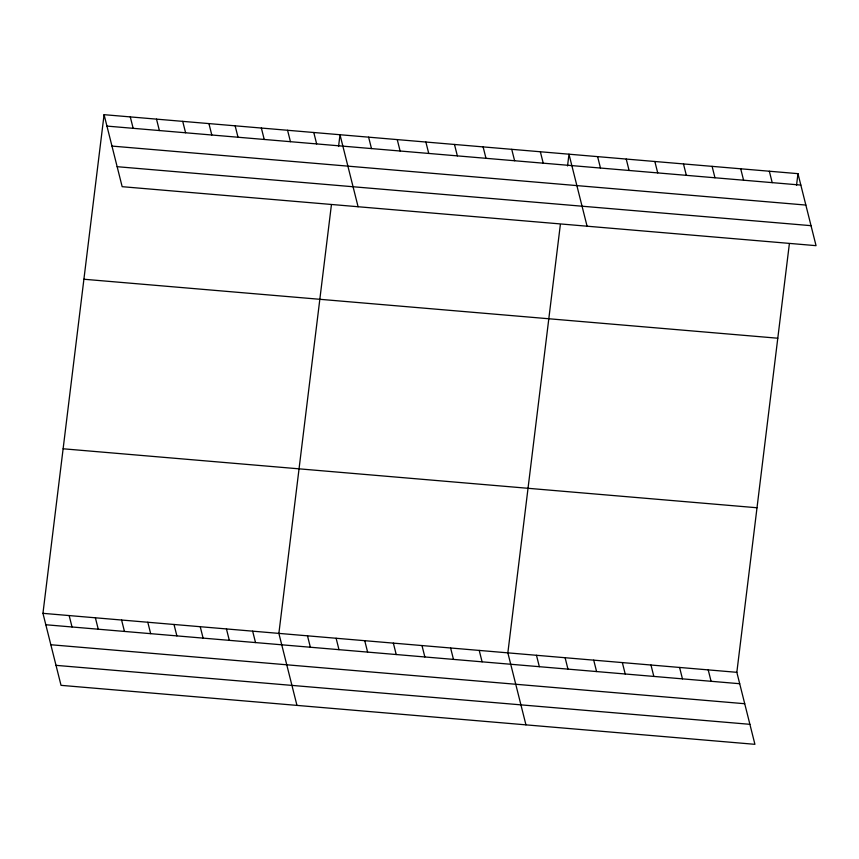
<?xml version="1.0" encoding="UTF-8"?>
<svg xmlns="http://www.w3.org/2000/svg" width="859" height="859" viewBox="0 0 859 859"><rect width="100%" height="100%" fill="white"/><g stroke="black" fill="none" stroke-linecap="round" stroke-linejoin="round"><path stroke-width="1.29" d="M789.314 244.181L736.839 672.318L754.921 744.324L61.032 685.342L42.95 613.337L104.079 114.676L797.968 173.658L816.05 245.663L122.161 186.682L104.079 114.676M331.359 205.258L278.874 633.394L296.956 705.389M338.553 146.492L340.003 134.734L358.085 206.74M560.336 224.725L507.852 652.851L525.944 724.856M567.541 165.948L568.98 154.201L587.073 226.196M796.518 185.415L797.968 173.658M106.945 126.09L800.835 185.072M111.971 146.084L805.849 205.065M117.146 166.689L811.025 225.67M83.903 279.239L777.792 338.221M63.126 448.785L757.004 507.755M42.95 613.337L736.839 672.318M45.817 624.751L739.706 683.721M50.842 644.744L744.721 703.725M56.018 665.349L749.896 724.32M769.342 171.231L772.209 182.634M740.716 168.793L743.583 180.207M712.1 166.356L714.956 177.77M683.474 163.929L686.341 175.333M654.848 161.492L657.715 172.906M626.232 159.065L629.089 170.469M597.606 156.628L600.473 168.042M708.213 669.88L711.08 681.294M679.587 667.454L682.454 678.857M540.354 151.764L543.221 163.178M650.972 665.016L653.828 676.43M511.739 149.326L514.605 160.74M622.346 662.59L625.212 673.993M483.112 146.9L485.979 158.303M593.719 660.152L596.586 671.566M454.486 144.462L457.353 155.876M565.104 657.715L567.96 669.129M425.871 142.036L428.738 153.439M536.478 655.288L539.345 666.691M397.245 139.598L400.111 151.012M368.618 137.161L371.485 148.575M479.225 650.424L482.092 661.827M450.61 647.987L453.477 659.401M313.782 132.501L316.649 143.915M421.984 645.549L424.851 656.963M287.572 130.278L290.439 141.681M393.358 643.123L396.224 654.537M261.361 128.045L264.228 139.459M364.742 640.685L367.609 652.099M235.141 125.822L238.007 137.225M208.93 123.589L211.797 135.003M336.116 638.258L338.983 649.662M182.72 121.366L185.587 132.769M307.49 635.821L310.357 647.235M156.51 119.133L159.366 130.547M130.289 116.91L133.156 128.313M252.653 631.161L255.52 642.575M226.443 628.938L229.31 640.342M200.233 626.705L203.1 638.119M174.012 624.482L176.879 635.885M147.802 622.249L150.669 633.663M121.591 620.026L124.458 631.429M95.381 617.793L98.248 629.207M69.16 615.57L72.027 626.973"/></g></svg>
